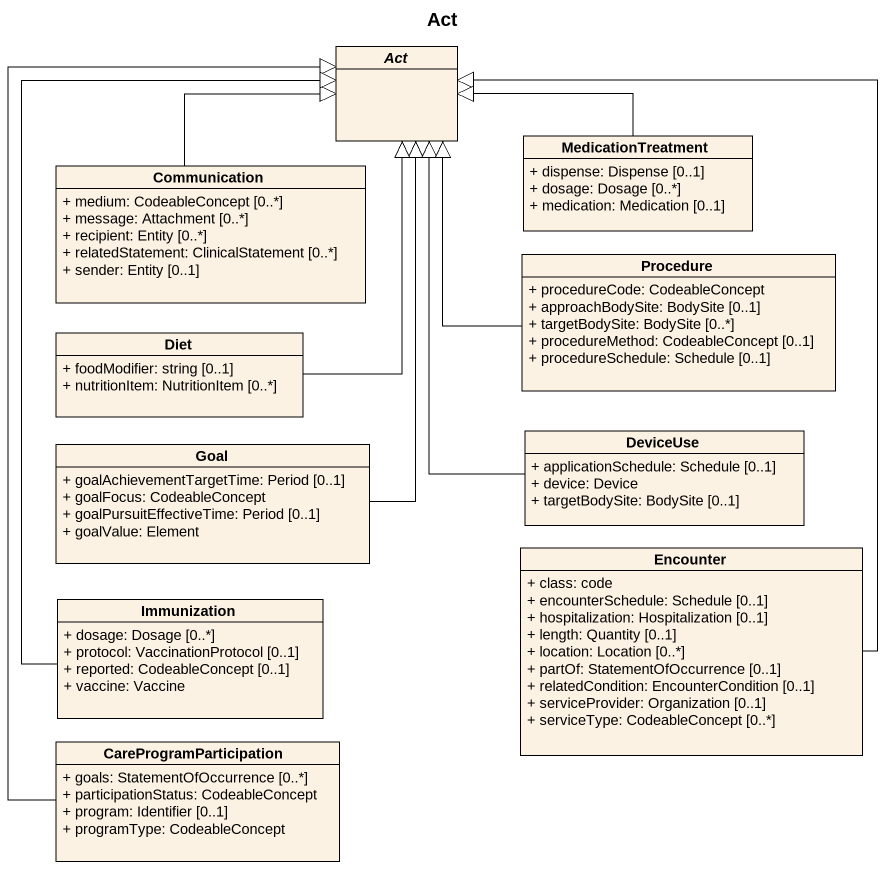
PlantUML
@startuml
title Act
hide circle
hide empty members
skinparam classAttributeIconSize 0
abstract class Act
class Communication {
  + medium: CodeableConcept [0..*]
  + message: Attachment [0..*]
  + recipient: Entity [0..*]
  + relatedStatement: ClinicalStatement [0..*]
  + sender: Entity [0..1]
}
class MedicationTreatment {
  + dispense: Dispense [0..1]
  + dosage: Dosage [0..*]
  + medication: Medication [0..1]
}
class Procedure {
  + procedureCode: CodeableConcept
  + approachBodySite: BodySite [0..1]
  + targetBodySite: BodySite [0..*]
  + procedureMethod: CodeableConcept [0..1]
  + procedureSchedule: Schedule [0..1]
}
class Diet {
  + foodModifier: string [0..1]
  + nutritionItem: NutritionItem [0..*]
}
class Goal {
  + goalAchievementTargetTime: Period [0..1]
  + goalFocus: CodeableConcept
  + goalPursuitEffectiveTime: Period [0..1]
  + goalValue: Element
}
class DeviceUse {
  + applicationSchedule: Schedule [0..1]
  + device: Device
  + targetBodySite: BodySite [0..1]
}
class Encounter {
  + class: code
  + encounterSchedule: Schedule [0..1]
  + hospitalization: Hospitalization [0..1]
  + length: Quantity [0..1]
  + location: Location [0..*]
  + partOf: StatementOfOccurrence [0..1]
  + relatedCondition: EncounterCondition [0..1]
  + serviceProvider: Organization [0..1]
  + serviceType: CodeableConcept [0..*]
}
class Immunization {
  + dosage: Dosage [0..*]
  + protocol: VaccinationProtocol [0..1]
  + reported: CodeableConcept [0..1]
  + vaccine: Vaccine
}
class CareProgramParticipation {
  + goals: StatementOfOccurrence [0..*]
  + participationStatus: CodeableConcept
  + program: Identifier [0..1]
  + programType: CodeableConcept
}
Communication -up-|> Act
MedicationTreatment -left-|> Act
Procedure -up-|> Act
Diet -up-|> Act
Goal -up-|> Act
DeviceUse -up-|> Act
Encounter -up-|> Act
Immunization -up-|> Act
CareProgramParticipation -up-|> Act
@enduml
